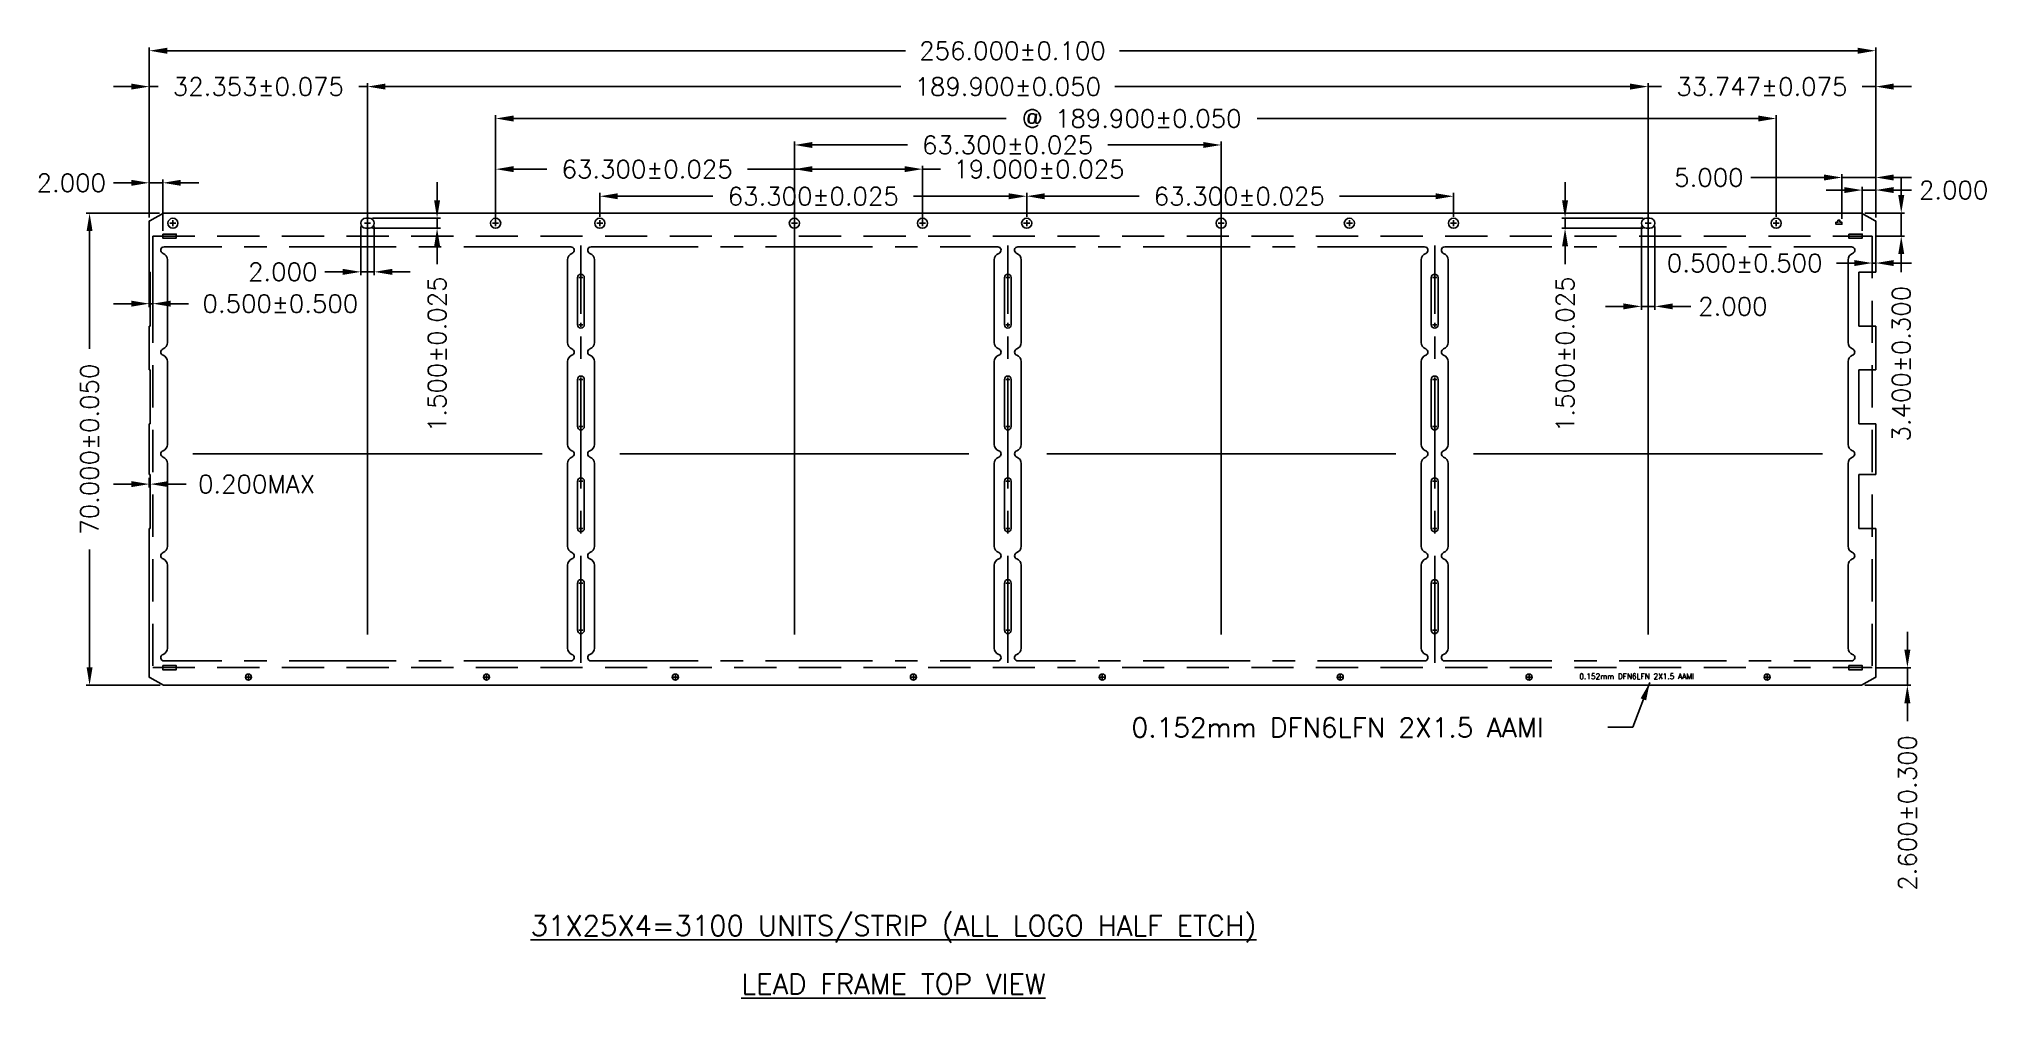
# Model space of a CAD drawing. Extents: x -33.93 to -25.27, y -2.55 to 1.72.
import ezdxf
from ezdxf.enums import TextEntityAlignment as Align

# ---------------------------------------------------------------- set-up
doc = ezdxf.new("R2010")
doc.units = 0
doc.header["$LTSCALE"] = 0.5
doc.header["$PDMODE"] = 98
doc.linetypes.add('CENTER', pattern=[50.8, 31.75, -6.35, 6.35, -6.35])
doc.linetypes.add('HIDDEN', pattern=[0.375, 0.25, -0.125])
for name, color, linetype in [('1D', 4, 'Continuous'), ('CEN', 2, 'CENTER'), ('DIM', 3, 'Continuous'), ('TB', 7, 'Continuous')]:
    doc.layers.add(name, color=color, linetype=linetype)
doc.styles.add('ROMANS', font='romans.shx')
doc.styles.add('SIMPLEX', font='simplex.shx')
doc.dimstyles.get("Standard").update_dxf_attribs({"dimtxt": 0.08, "dimasz": 0.08, "dimexe": 0.027, "dimexo": 0.027, "dimgap": 0.027, "dimtad": 0, "dimdec": 3, "dimrnd": 0.0005, "dimzin": 1, "dimdsep": 46, "dimtxsty": 'SIMPLEX', "dimcen": 0.1905, "dimclrd": 256, "dimclre": 256, "dimclrt": 256, "dimadec": 0, "dimazin": 0, "dimtp": 0.03, "dimtm": 0.05, "dimtfac": 0.8, "dimtdec": 3, "dimtmove": 0, "dimatfit": 3, "dimfxl": 0.05, "dimtolj": 1, "dimtzin": 4, "dimlwd": -1, "dimlwe": -1, "dimarcsym": 0})
doc.dimstyles.new('Standard1', dxfattribs={"dimtxt": 0.08, "dimasz": 0.08, "dimexe": 0.015, "dimexo": 0.015, "dimgap": 0.027, "dimtad": 0, "dimdec": 3, "dimlfac": 33.333333, "dimrnd": 0.0005, "dimzin": 1, "dimdsep": 46, "dimtxsty": 'SIMPLEX', "dimcen": 0.1905, "dimclrd": 256, "dimclre": 256, "dimclrt": 256, "dimadec": 0, "dimazin": 0, "dimtp": 0.03, "dimtm": 0.05, "dimtfac": 0.8, "dimtdec": 3, "dimtmove": 0, "dimatfit": 3, "dimfxl": 0.05, "dimtolj": 1, "dimtzin": 4, "dimlwd": -1, "dimlwe": -1, "dimarcsym": 0})

# ---------------------------------------------------------------- blocks, each defined once
blk = doc.blocks.new('M0')
at = {"layer": '1D', "linetype": 'CENTER'}
for p, q in [((-30.15, 30.7), (30.15, 30.7)), ((-29.65, 16.51), (-29.65, 28.79)), ((29.65, 16.51), (29.65, 28.79)), ((-29.65, 1.41), (-29.65, 13.69)), ((29.65, 1.41), (29.65, 13.69)), ((-29.65, -13.69), (-29.65, -1.41)), ((29.65, -13.69), (29.65, -1.41)), ((-29.65, -28.79), (-29.65, -16.51)), ((29.65, -28.79), (29.65, -16.51)), ((-30.15, -30.7), (30.15, -30.7))]:
    blk.add_line(p, q, dxfattribs=at)
at = {"layer": '1D', "color": 4}
for centre, radius, start, end in [((-30.15, 30.2), 0.5, 90, 250.5288), ((-30.65, 28.79), 1, 0, 70.5288), ((30.65, 28.79), 1, 109.4712, 180), ((30.15, 30.2), 0.5, 289.4712, 90), ((-30.15, 15.1), 0.5, 109.4712, 250.5288), ((-30.65, 16.51), 1, 289.4712, 0), ((-30.65, 13.69), 1, 0, 70.5288), ((30.65, 16.51), 1, 180, 250.5288), ((30.65, 13.69), 1, 109.4712, 180), ((30.15, 15.1), 0.5, 289.4712, 70.5288), ((-30.15, 0), 0.5, 109.4712, 250.5288), ((-30.65, 1.41), 1, 289.4712, 0), ((30.65, 1.41), 1, 180, 250.5288), ((30.15, 0), 0.5, 289.4712, 70.5288), ((-30.65, -1.41), 1, 0, 70.5288), ((30.65, -1.41), 1, 109.4712, 180), ((-30.65, -13.69), 1, 289.4712, 0), ((30.65, -13.69), 1, 180, 250.5288), ((-30.15, -15.1), 0.5, 109.4712, 250.5288), ((-30.65, -16.51), 1, 0, 70.5288), ((30.65, -16.51), 1, 109.4712, 180), ((30.15, -15.1), 0.5, 289.4712, 70.5288), ((-30.65, -28.79), 1, 289.4712, 0), ((30.65, -28.79), 1, 180, 250.5288), ((-30.15, -30.2), 0.5, 109.4712, 270), ((30.15, -30.2), 0.5, 270, 70.5288)]:
    blk.add_arc(centre, radius, start, end, dxfattribs=at)
blk = doc.blocks.new('slit')
for p, q in [((-32.15, 26.15), (-32.15, 19.15)), ((-31.15, 26.15), (-31.15, 19.15)), ((-32.15, 4.05), (-32.15, 11.05)), ((-31.15, 4.05), (-31.15, 11.05)), ((-32.15, -4.05), (-32.15, -11.05)), ((-31.15, -4.05), (-31.15, -11.05)), ((-32.15, -26.15), (-32.15, -19.15)), ((-31.15, -26.15), (-31.15, -19.15))]:
    blk.add_line(p, q)
at = {"color": 0}
for centre, start, end in [((-31.65, 26.15), 0, 180), ((-31.65, 19.15), 180, 0), ((-31.65, 11.05), 0, 180), ((-31.65, 4.05), 180, 0), ((-31.65, -4.05), 0, 180), ((-31.65, -11.05), 180, 0), ((-31.65, -19.15), 0, 180), ((-31.65, -26.15), 180, 0)]:
    blk.add_arc(centre, 0.5, start, end, dxfattribs=at)
at = {"layer": '1D', "linetype": 'CENTER'}
blk.add_line((-31.65, -31), (-31.65, 30.92), dxfattribs=at)
at = {"layer": '1D'}
for p, q in [((-31.95, 26.15), (-31.35, 26.15)), ((-31.65, 25.85), (-31.65, 26.45)), ((-31.95, 19.15), (-31.35, 19.15)), ((-31.65, 18.85), (-31.65, 19.45)), ((-31.95, 11.05), (-31.35, 11.05)), ((-31.65, 11.35), (-31.65, 10.75)), ((-31.95, 4.05), (-31.35, 4.05)), ((-31.65, 4.35), (-31.65, 3.75)), ((-31.95, -4.05), (-31.35, -4.05)), ((-31.65, -4.35), (-31.65, -3.75)), ((-31.95, -11.05), (-31.35, -11.05)), ((-31.65, -11.35), (-31.65, -10.75)), ((-31.95, -19.15), (-31.35, -19.15)), ((-31.65, -18.85), (-31.65, -19.45)), ((-31.65, -25.85), (-31.65, -26.45)), ((-31.95, -26.15), (-31.35, -26.15))]:
    blk.add_line(p, q, dxfattribs=at)
blk = doc.blocks.new('*D2')
at = {"layer": 'Defpoints', "color": 0, "transparency": 16777216}
for p in [(393.4439, 84.3909), (393.1181, 82.2909), (393.4469, 82.2909)]:
    blk.add_point(p, dxfattribs=at)
at = {"layer": 'DIM', "transparency": 16777216}
for p, q in [((393.4289, 84.3909), (393.1031, 84.3909)), ((393.1181, 84.3109), (393.1181, 83.787)), ((393.1181, 82.3709), (393.1181, 82.8949)), ((393.4319, 82.2909), (393.1031, 82.2909))]:
    blk.add_line(p, q, dxfattribs=at)
for points in [[(393.1048, 84.3109), (393.1314, 84.3109), (393.1181, 84.3909)], [(393.1048, 82.3709), (393.1314, 82.3709), (393.1181, 82.2909)]]:
    blk.add_solid(points, dxfattribs=at)
at = {"layer": 'DIM', "transparency": 16777216, "insert": (393.1181, 83.3409), "char_height": 0.08, "attachment_point": 5, "rotation": 90, "style": 'SIMPLEX'}
blk.add_mtext('\\A1;70.000%%p0.050', dxfattribs=at)
blk = doc.blocks.new('*D3')
at = {"layer": 'Defpoints', "color": 0, "transparency": 16777216}
for p in [(393.3839, 84.5259), (393.3839, 84.3563), (393.4439, 84.2979)]:
    blk.add_point(p, dxfattribs=at)
at = {"layer": 'DIM', "transparency": 16777216}
for p, q in [((393.3039, 84.5259), (393.2239, 84.5259)), ((393.3839, 84.3713), (393.3839, 84.5409)), ((393.4439, 84.5259), (393.3839, 84.5259)), ((393.4439, 84.3129), (393.4439, 84.5409)), ((393.5239, 84.5259), (393.6039, 84.5259))]:
    blk.add_line(p, q, dxfattribs=at)
for points in [[(393.3039, 84.5392), (393.3039, 84.5125), (393.3839, 84.5259)], [(393.5239, 84.5392), (393.5239, 84.5125), (393.4439, 84.5259)]]:
    blk.add_solid(points, dxfattribs=at)
at = {"layer": 'DIM', "transparency": 16777216, "insert": (393.0369, 84.5259), "char_height": 0.08, "attachment_point": 5, "style": 'SIMPLEX'}
blk.add_mtext('\\A1;2.000', dxfattribs=at)
blk = doc.blocks.new('*D4')
at = {"layer": 'Defpoints', "color": 0, "transparency": 16777216}
for p in [(393.3839, 84.9539), (393.3839, 84.3563), (394.3545, 84.3459)]:
    blk.add_point(p, dxfattribs=at)
at = {"layer": 'DIM', "transparency": 16777216}
for p, q in [((393.3039, 84.9539), (393.2239, 84.9539)), ((393.3839, 84.3713), (393.3839, 84.9689)), ((393.3839, 84.9539), (393.4232, 84.9539)), ((394.3545, 84.9539), (394.3153, 84.9539)), ((394.3545, 84.3609), (394.3545, 84.9689)), ((394.4345, 84.9539), (394.5145, 84.9539))]:
    blk.add_line(p, q, dxfattribs=at)
for points in [[(393.3039, 84.9673), (393.3039, 84.9406), (393.3839, 84.9539)], [(394.4345, 84.9673), (394.4345, 84.9406), (394.3545, 84.9539)]]:
    blk.add_solid(points, dxfattribs=at)
at = {"layer": 'DIM', "transparency": 16777216, "insert": (393.8692, 84.9539), "char_height": 0.08, "attachment_point": 5, "style": 'SIMPLEX'}
blk.add_mtext('\\A1;32.353%%P0.075', dxfattribs=at)
blk = doc.blocks.new('*D5')
at = {"layer": 'Defpoints', "color": 0, "transparency": 16777216}
for p in [(398.1525, 84.6942), (396.2535, 83.3199), (398.1525, 83.3199)]:
    blk.add_point(p, dxfattribs=at)
at = {"layer": 'DIM', "transparency": 16777216}
for p, q in [((396.2535, 83.3349), (396.2535, 84.7092)), ((396.3335, 84.6942), (396.7564, 84.6942)), ((398.0725, 84.6942), (397.6485, 84.6942)), ((398.1525, 83.3349), (398.1525, 84.7092))]:
    blk.add_line(p, q, dxfattribs=at)
for points in [[(396.3335, 84.7075), (396.3335, 84.6808), (396.2535, 84.6942)], [(398.0725, 84.7075), (398.0725, 84.6808), (398.1525, 84.6942)]]:
    blk.add_solid(points, dxfattribs=at)
at = {"layer": 'DIM', "transparency": 16777216, "insert": (397.2024, 84.6942), "char_height": 0.08, "attachment_point": 5, "style": 'SIMPLEX'}
blk.add_mtext('\\A1;63.300%%p0.025', dxfattribs=at)
blk = doc.blocks.new('*D6')
at = {"layer": 'Defpoints', "color": 0, "transparency": 16777216}
for p in [(394.3545, 84.9539), (394.3545, 83.3199), (400.0515, 83.3199)]:
    blk.add_point(p, dxfattribs=at)
at = {"layer": 'DIM', "transparency": 16777216}
for p, q in [((394.3545, 83.3349), (394.3545, 84.9689)), ((394.4345, 84.9539), (396.7265, 84.9539)), ((399.9715, 84.9539), (397.6795, 84.9539)), ((400.0515, 83.3349), (400.0515, 84.9689))]:
    blk.add_line(p, q, dxfattribs=at)
for points in [[(394.4345, 84.9673), (394.4345, 84.9406), (394.3545, 84.9539)], [(399.9715, 84.9673), (399.9715, 84.9406), (400.0515, 84.9539)]]:
    blk.add_solid(points, dxfattribs=at)
at = {"layer": 'DIM', "transparency": 16777216, "insert": (397.203, 84.9539), "char_height": 0.08, "attachment_point": 5, "style": 'SIMPLEX'}
blk.add_mtext('\\A1;189.900%%p0.050', dxfattribs=at)
blk = doc.blocks.new('*D7')
at = {"layer": 'Defpoints', "color": 0, "transparency": 16777216}
for p in [(401.0639, 85.1134), (393.3839, 84.3563), (401.0639, 84.3563)]:
    blk.add_point(p, dxfattribs=at)
at = {"layer": 'DIM', "transparency": 16777216}
for p, q in [((393.3839, 84.3713), (393.3839, 85.1284)), ((393.4639, 85.1134), (396.7474, 85.1134)), ((400.9839, 85.1134), (397.7005, 85.1134)), ((401.0639, 84.3713), (401.0639, 85.1284))]:
    blk.add_line(p, q, dxfattribs=at)
for points in [[(393.4639, 85.1267), (393.4639, 85.1), (393.3839, 85.1134)], [(400.9839, 85.1267), (400.9839, 85.1), (401.0639, 85.1134)]]:
    blk.add_solid(points, dxfattribs=at)
at = {"layer": 'DIM', "transparency": 16777216, "insert": (397.2239, 85.1134), "char_height": 0.08, "attachment_point": 5, "style": 'SIMPLEX'}
blk.add_mtext('\\A1;256.000%%p0.100', dxfattribs=at)
blk = doc.blocks.new('*D8')
at = {"layer": 'Defpoints', "color": 0, "transparency": 16777216}
for p in [(401.0639, 84.4936), (401.0039, 84.2979), (401.0639, 84.3563)]:
    blk.add_point(p, dxfattribs=at)
at = {"layer": 'DIM', "transparency": 16777216}
for p, q in [((400.9239, 84.4936), (400.8439, 84.4936)), ((401.0039, 84.3129), (401.0039, 84.5086)), ((401.0039, 84.4936), (401.0639, 84.4936)), ((401.0639, 84.3713), (401.0639, 84.5086)), ((401.1439, 84.4936), (401.2239, 84.4936))]:
    blk.add_line(p, q, dxfattribs=at)
for points in [[(400.9239, 84.5069), (400.9239, 84.4803), (401.0039, 84.4936)], [(401.1439, 84.5069), (401.1439, 84.4803), (401.0639, 84.4936)]]:
    blk.add_solid(points, dxfattribs=at)
at = {"layer": 'DIM', "transparency": 16777216, "insert": (401.4109, 84.4936), "char_height": 0.08, "attachment_point": 5, "style": 'SIMPLEX'}
blk.add_mtext('\\A1;2.000', dxfattribs=at)
blk = doc.blocks.new('*D9')
at = {"layer": 'Defpoints', "color": 0, "transparency": 16777216}
for p in [(401.0639, 84.9539), (400.0515, 84.3459), (401.0639, 84.3563)]:
    blk.add_point(p, dxfattribs=at)
at = {"layer": 'DIM', "transparency": 16777216}
for p, q in [((399.9715, 84.9539), (399.8915, 84.9539)), ((400.0515, 84.3609), (400.0515, 84.9689)), ((400.0515, 84.9539), (400.1117, 84.9539)), ((401.0639, 84.9539), (401.0038, 84.9539)), ((401.0639, 84.3713), (401.0639, 84.9689)), ((401.1439, 84.9539), (401.2239, 84.9539))]:
    blk.add_line(p, q, dxfattribs=at)
for points in [[(399.9715, 84.9673), (399.9715, 84.9406), (400.0515, 84.9539)], [(401.1439, 84.9673), (401.1439, 84.9406), (401.0639, 84.9539)]]:
    blk.add_solid(points, dxfattribs=at)
at = {"layer": 'DIM', "transparency": 16777216, "insert": (400.5577, 84.9539), "char_height": 0.08, "attachment_point": 5, "style": 'SIMPLEX'}
blk.add_mtext('\\A1;33.747%%P0.075', dxfattribs=at)
blk = doc.blocks.new('*D10')
at = {"layer": 'Defpoints', "color": 0, "transparency": 16777216}
for p in [(396.8235, 84.5866), (396.2535, 84.3459), (396.8235, 84.3459)]:
    blk.add_point(p, dxfattribs=at)
at = {"layer": 'DIM', "transparency": 16777216}
for p, q in [((396.2535, 84.3609), (396.2535, 84.6016)), ((396.3335, 84.5866), (396.7435, 84.5866)), ((396.8235, 84.3609), (396.8235, 84.6016)), ((396.8235, 84.5866), (396.9035, 84.5866))]:
    blk.add_line(p, q, dxfattribs=at)
for points in [[(396.3335, 84.6), (396.3335, 84.5733), (396.2535, 84.5866)], [(396.7435, 84.6), (396.7435, 84.5733), (396.8235, 84.5866)]]:
    blk.add_solid(points, dxfattribs=at)
at = {"layer": 'DIM', "transparency": 16777216, "insert": (397.342, 84.5866), "char_height": 0.08, "attachment_point": 5, "style": 'SIMPLEX'}
blk.add_mtext('\\A1;19.000%%P0.025', dxfattribs=at)
blk = doc.blocks.new('*D11')
at = {"layer": 'Defpoints', "color": 0, "transparency": 16777216}
for p in [(400.6215, 84.8119), (394.9245, 84.3594), (400.6215, 84.3594)]:
    blk.add_point(p, dxfattribs=at)
at = {"layer": 'DIM', "transparency": 16777216}
for p, q in [((394.9245, 84.3744), (394.9245, 84.8269)), ((395.0045, 84.8119), (397.1959, 84.8119)), ((400.5415, 84.8119), (398.3127, 84.8119)), ((400.6215, 84.3744), (400.6215, 84.8269))]:
    blk.add_line(p, q, dxfattribs=at)
for points in [[(395.0045, 84.8252), (395.0045, 84.7985), (394.9245, 84.8119)], [(400.5415, 84.8252), (400.5415, 84.7985), (400.6215, 84.8119)]]:
    blk.add_solid(points, dxfattribs=at)
at = {"layer": 'DIM', "transparency": 16777216, "insert": (397.7543, 84.8119), "char_height": 0.08, "attachment_point": 5, "style": 'SIMPLEX'}
blk.add_mtext('\\A1;{\\C1;@} 189.900%%P0.050', dxfattribs=at)
blk = doc.blocks.new('*D12')
at = {"layer": 'Defpoints', "color": 0, "transparency": 16777216}
for p in [(396.8235, 84.5866), (394.9245, 84.3459), (396.8235, 84.3459)]:
    blk.add_point(p, dxfattribs=at)
at = {"layer": 'DIM', "transparency": 16777216}
for p, q in [((394.9245, 84.3609), (394.9245, 84.6016)), ((395.0045, 84.5866), (395.1524, 84.5866)), ((396.7435, 84.5866), (396.0445, 84.5866)), ((396.8235, 84.3609), (396.8235, 84.6016))]:
    blk.add_line(p, q, dxfattribs=at)
for points in [[(395.0045, 84.6), (395.0045, 84.5733), (394.9245, 84.5866)], [(396.7435, 84.6), (396.7435, 84.5733), (396.8235, 84.5866)]]:
    blk.add_solid(points, dxfattribs=at)
at = {"layer": 'DIM', "transparency": 16777216, "insert": (395.5985, 84.5866), "char_height": 0.08, "attachment_point": 5, "style": 'SIMPLEX'}
blk.add_mtext('\\A1;63.300%%P0.025', dxfattribs=at)
blk = doc.blocks.new('*D13')
at = {"layer": 'Defpoints', "color": 0, "ltscale": 0.1, "transparency": 16777216}
for p in [(401.0009, 84.3909), (401.1776, 84.3909), (401.0489, 84.2889)]:
    blk.add_point(p, dxfattribs=at)
at = {"layer": 'DIM', "ltscale": 0.1, "transparency": 16777216}
for p, q in [((401.1776, 84.4709), (401.1776, 84.5509)), ((401.0159, 84.3909), (401.1926, 84.3909)), ((401.1776, 84.3909), (401.1776, 84.2889)), ((401.0639, 84.2889), (401.1926, 84.2889)), ((401.1776, 84.2089), (401.1776, 84.1289))]:
    blk.add_line(p, q, dxfattribs=at)
for points in [[(401.1643, 84.4709), (401.191, 84.4709), (401.1776, 84.3909)], [(401.1643, 84.2089), (401.191, 84.2089), (401.1776, 84.2889)]]:
    blk.add_solid(points, dxfattribs=at)
at = {"layer": 'DIM', "ltscale": 0.1, "transparency": 16777216, "insert": (401.1776, 83.721), "char_height": 0.08, "attachment_point": 5, "rotation": 90, "style": 'SIMPLEX'}
blk.add_mtext('\\A1;3.400%%P0.300', dxfattribs=at)
blk = doc.blocks.new('*D14')
at = {"layer": 'Defpoints', "color": 0, "ltscale": 0.1, "transparency": 16777216}
for p in [(401.0009, 82.2909), (401.0489, 82.3689), (401.2049, 82.2909)]:
    blk.add_point(p, dxfattribs=at)
at = {"layer": 'DIM', "ltscale": 0.1, "transparency": 16777216}
for p, q in [((401.2049, 82.4489), (401.2049, 82.5289)), ((401.0159, 82.2909), (401.2199, 82.2909)), ((401.0639, 82.3689), (401.2199, 82.3689)), ((401.2049, 82.3689), (401.2049, 82.2909)), ((401.2049, 82.2109), (401.2049, 82.1309))]:
    blk.add_line(p, q, dxfattribs=at)
for points in [[(401.1915, 82.4489), (401.2182, 82.4489), (401.2049, 82.3689)], [(401.1915, 82.2109), (401.2182, 82.2109), (401.2049, 82.2909)]]:
    blk.add_solid(points, dxfattribs=at)
at = {"layer": 'DIM', "ltscale": 0.1, "transparency": 16777216, "insert": (401.2049, 81.723), "char_height": 0.08, "attachment_point": 5, "rotation": 90, "style": 'SIMPLEX'}
blk.add_mtext('\\A1;2.600%%P0.300', dxfattribs=at)
blk = doc.blocks.new('*D15')
at = {"layer": 'Defpoints', "color": 0, "ltscale": 0.1, "transparency": 16777216}
for p in [(393.3839, 84.2889), (393.3989, 84.2889), (393.3839, 83.9882)]:
    blk.add_point(p, dxfattribs=at)
at = {"layer": 'DIM', "ltscale": 0.1, "transparency": 16777216}
for p, q in [((393.3839, 84.2739), (393.3839, 83.9732)), ((393.3989, 84.2739), (393.3989, 83.9732)), ((393.3039, 83.9882), (393.2239, 83.9882)), ((393.3839, 83.9882), (393.3989, 83.9882)), ((393.4789, 83.9882), (393.5589, 83.9882))]:
    blk.add_line(p, q, dxfattribs=at)
for points in [[(393.3039, 84.0016), (393.3039, 83.9749), (393.3839, 83.9882)], [(393.4789, 84.0016), (393.4789, 83.9749), (393.3989, 83.9882)]]:
    blk.add_solid(points, dxfattribs=at)
at = {"layer": 'DIM', "ltscale": 0.1, "transparency": 16777216, "insert": (393.9669, 83.9882), "char_height": 0.08, "attachment_point": 5, "style": 'SIMPLEX'}
blk.add_mtext('\\A1;0.500%%P0.500', dxfattribs=at)
blk = doc.blocks.new('*D16')
at = {"layer": 'Defpoints', "color": 0, "ltscale": 0.1, "transparency": 16777216}
for p in [(401.0489, 84.2231), (401.0639, 84.2231), (401.0489, 84.1689)]:
    blk.add_point(p, dxfattribs=at)
at = {"layer": 'DIM', "ltscale": 0.1, "transparency": 16777216}
for p, q in [((401.0489, 84.2081), (401.0489, 84.1539)), ((401.0639, 84.2081), (401.0639, 84.1539)), ((400.9689, 84.1689), (400.8889, 84.1689)), ((401.0639, 84.1689), (401.0489, 84.1689)), ((401.1439, 84.1689), (401.2239, 84.1689))]:
    blk.add_line(p, q, dxfattribs=at)
for points in [[(400.9689, 84.1822), (400.9689, 84.1556), (401.0489, 84.1689)], [(401.1439, 84.1822), (401.1439, 84.1556), (401.0639, 84.1689)]]:
    blk.add_solid(points, dxfattribs=at)
at = {"layer": 'DIM', "ltscale": 0.1, "transparency": 16777216, "insert": (400.481, 84.1689), "char_height": 0.08, "attachment_point": 5, "style": 'SIMPLEX'}
blk.add_mtext('\\A1;0.500%%P0.500', dxfattribs=at)
blk = doc.blocks.new('*D17')
at = {"layer": 'Defpoints', "color": 0, "ltscale": 0.1, "transparency": 16777216}
for p in [(401.0639, 84.5495), (400.9139, 84.3504), (401.0639, 84.3563)]:
    blk.add_point(p, dxfattribs=at)
at = {"layer": 'DIM', "ltscale": 0.1, "transparency": 16777216}
for p, q in [((400.8339, 84.5495), (400.5089, 84.5495)), ((400.9139, 84.3654), (400.9139, 84.5645)), ((401.0639, 84.5495), (400.9139, 84.5495)), ((401.0639, 84.3713), (401.0639, 84.5645)), ((401.1439, 84.5495), (401.2239, 84.5495))]:
    blk.add_line(p, q, dxfattribs=at)
for points in [[(400.8339, 84.5628), (400.8339, 84.5362), (400.9139, 84.5495)], [(401.1439, 84.5628), (401.1439, 84.5362), (401.0639, 84.5495)]]:
    blk.add_solid(points, dxfattribs=at)
at = {"layer": 'DIM', "ltscale": 0.1, "transparency": 16777216, "insert": (400.3219, 84.5495), "char_height": 0.08, "attachment_point": 5, "style": 'SIMPLEX'}
blk.add_mtext('\\A1;{\\C0;5.000}', dxfattribs=at)
blk = doc.blocks.new('*D18')
at = {"layer": 'Defpoints', "color": 0, "ltscale": 0.1, "transparency": 16777216}
for p in [(399.186, 84.4661), (397.287, 84.3594), (399.186, 84.3594)]:
    blk.add_point(p, dxfattribs=at)
at = {"layer": 'DIM', "ltscale": 0.1, "transparency": 16777216}
for p, q in [((397.287, 84.3744), (397.287, 84.4811)), ((397.367, 84.4661), (397.7867, 84.4661)), ((399.106, 84.4661), (398.6788, 84.4661)), ((399.186, 84.3744), (399.186, 84.4811))]:
    blk.add_line(p, q, dxfattribs=at)
for points in [[(397.367, 84.4794), (397.367, 84.4527), (397.287, 84.4661)], [(399.106, 84.4794), (399.106, 84.4527), (399.186, 84.4661)]]:
    blk.add_solid(points, dxfattribs=at)
at = {"layer": 'DIM', "ltscale": 0.1, "transparency": 16777216, "insert": (398.2328, 84.4661), "char_height": 0.08, "attachment_point": 5, "style": 'SIMPLEX'}
blk.add_mtext('\\A1;63.300%%P0.025', dxfattribs=at)
blk = doc.blocks.new('*D19')
at = {"layer": 'Defpoints', "color": 0, "transparency": 16777216}
for p in [(397.287, 84.4661), (395.388, 84.3594), (397.287, 84.3594)]:
    blk.add_point(p, dxfattribs=at)
at = {"layer": 'DIM', "transparency": 16777216}
for p, q in [((395.388, 84.3744), (395.388, 84.4811)), ((395.468, 84.4661), (395.8915, 84.4661)), ((397.207, 84.4661), (396.7836, 84.4661)), ((397.287, 84.3744), (397.287, 84.4811))]:
    blk.add_line(p, q, dxfattribs=at)
for points in [[(395.468, 84.4794), (395.468, 84.4527), (395.388, 84.4661)], [(397.207, 84.4794), (397.207, 84.4527), (397.287, 84.4661)]]:
    blk.add_solid(points, dxfattribs=at)
at = {"layer": 'DIM', "transparency": 16777216, "insert": (396.3375, 84.4661), "char_height": 0.08, "attachment_point": 5, "style": 'SIMPLEX'}
blk.add_mtext('\\A1;{\\C3;63.300%%P0.025}', dxfattribs=at)
blk = doc.blocks.new('*D20')
at = {"layer": 'Defpoints', "color": 0, "ltscale": 0.1, "transparency": 16777216}
for p in [(394.3245, 84.3459), (394.3845, 84.3459), (394.3845, 84.1297)]:
    blk.add_point(p, dxfattribs=at)
at = {"layer": 'DIM', "ltscale": 0.1, "transparency": 16777216}
for p, q in [((394.3245, 84.3309), (394.3245, 84.1147)), ((394.3845, 84.3309), (394.3845, 84.1147)), ((394.2445, 84.1297), (394.1645, 84.1297)), ((394.3845, 84.1297), (394.3245, 84.1297)), ((394.4645, 84.1297), (394.5445, 84.1297))]:
    blk.add_line(p, q, dxfattribs=at)
for points in [[(394.2445, 84.143), (394.2445, 84.1164), (394.3245, 84.1297)], [(394.4645, 84.143), (394.4645, 84.1164), (394.3845, 84.1297)]]:
    blk.add_solid(points, dxfattribs=at)
at = {"layer": 'DIM', "ltscale": 0.1, "transparency": 16777216, "insert": (393.9775, 84.1297), "char_height": 0.08, "attachment_point": 5, "style": 'SIMPLEX'}
blk.add_mtext('\\A1;2.000', dxfattribs=at)
blk = doc.blocks.new('*D21')
at = {"layer": 'Defpoints', "color": 0, "ltscale": 0.1, "transparency": 16777216}
for p in [(400.0215, 84.3459), (400.0815, 84.3459), (400.0215, 83.9761)]:
    blk.add_point(p, dxfattribs=at)
at = {"layer": 'DIM', "ltscale": 0.1, "transparency": 16777216}
for p, q in [((400.0215, 84.3309), (400.0215, 83.9611)), ((400.0815, 84.3309), (400.0815, 83.9611)), ((399.9415, 83.9761), (399.8615, 83.9761)), ((400.0215, 83.9761), (400.0815, 83.9761)), ((400.1615, 83.9761), (400.2415, 83.9761))]:
    blk.add_line(p, q, dxfattribs=at)
for points in [[(399.9415, 83.9894), (399.9415, 83.9628), (400.0215, 83.9761)], [(400.1615, 83.9894), (400.1615, 83.9628), (400.0815, 83.9761)]]:
    blk.add_solid(points, dxfattribs=at)
at = {"layer": 'DIM', "ltscale": 0.1, "transparency": 16777216, "insert": (400.4285, 83.9761), "char_height": 0.08, "attachment_point": 5, "style": 'SIMPLEX'}
blk.add_mtext('\\A1;2.000', dxfattribs=at)
blk = doc.blocks.new('*D22')
at = {"layer": 'Defpoints', "color": 0, "ltscale": 0.1, "transparency": 16777216}
for p in [(394.362, 84.3684), (394.6641, 84.3684), (394.362, 84.3234)]:
    blk.add_point(p, dxfattribs=at)
at = {"layer": 'DIM', "ltscale": 0.1, "transparency": 16777216}
for p, q in [((394.6641, 84.4484), (394.6641, 84.5284)), ((394.377, 84.3684), (394.6791, 84.3684)), ((394.6641, 84.3684), (394.6641, 84.3234)), ((394.377, 84.3234), (394.6791, 84.3234)), ((394.6641, 84.2434), (394.6641, 84.1634))]:
    blk.add_line(p, q, dxfattribs=at)
for points in [[(394.6508, 84.4484), (394.6775, 84.4484), (394.6641, 84.3684)], [(394.6508, 84.2434), (394.6775, 84.2434), (394.6641, 84.3234)]]:
    blk.add_solid(points, dxfattribs=at)
at = {"layer": 'DIM', "ltscale": 0.1, "transparency": 16777216, "insert": (394.6641, 83.7631), "char_height": 0.08, "attachment_point": 5, "rotation": 90, "style": 'SIMPLEX'}
blk.add_mtext('\\A1;1.500%%P0.025', dxfattribs=at)
blk = doc.blocks.new('*D23')
at = {"layer": 'Defpoints', "color": 0, "ltscale": 0.1, "transparency": 16777216}
for p in [(399.6821, 84.3684), (400.044, 84.3684), (400.044, 84.3234)]:
    blk.add_point(p, dxfattribs=at)
at = {"layer": 'DIM', "ltscale": 0.1, "transparency": 16777216}
for p, q in [((399.6821, 84.4484), (399.6821, 84.5284)), ((400.029, 84.3684), (399.6671, 84.3684)), ((399.6821, 84.3684), (399.6821, 84.3234)), ((400.029, 84.3234), (399.6671, 84.3234)), ((399.6821, 84.2434), (399.6821, 84.1634))]:
    blk.add_line(p, q, dxfattribs=at)
for points in [[(399.6687, 84.4484), (399.6954, 84.4484), (399.6821, 84.3684)], [(399.6687, 84.2434), (399.6954, 84.2434), (399.6821, 84.3234)]]:
    blk.add_solid(points, dxfattribs=at)
at = {"layer": 'DIM', "ltscale": 0.1, "transparency": 16777216, "insert": (399.6821, 83.7631), "char_height": 0.08, "attachment_point": 5, "rotation": 90, "style": 'SIMPLEX'}
blk.add_mtext('\\A1;1.500%%P0.025', dxfattribs=at)
blk = doc.blocks.new('*D24')
at = {"ltscale": 0.1, "transparency": 16777216}
for p, q in [((393.3039, 83.1855), (393.2239, 83.1855)), ((393.3839, 83.2134), (393.3839, 83.1705)), ((393.3839, 83.1855), (393.3884, 83.1855)), ((393.3884, 83.2134), (393.3884, 83.1705)), ((393.4684, 83.1855), (393.5484, 83.1855))]:
    blk.add_line(p, q, dxfattribs=at)
for points in [[(393.3039, 83.1988), (393.3039, 83.1722), (393.3839, 83.1855)], [(393.4684, 83.1988), (393.4684, 83.1722), (393.3884, 83.1855)]]:
    blk.add_solid(points, dxfattribs=at)
at = {"layer": 'Defpoints', "color": 0, "ltscale": 0.1, "transparency": 16777216}
for p in [(393.3839, 83.2284), (393.3884, 83.2284), (393.3884, 83.1855)]:
    blk.add_point(p, dxfattribs=at)
at = {"ltscale": 0.1, "transparency": 16777216, "insert": (393.8612, 83.1855), "char_height": 0.08, "attachment_point": 5, "style": 'SIMPLEX'}
blk.add_mtext('\\A1;0.200MAX', dxfattribs=at)

msp = doc.modelspace()

# ---------------------------------------------------------------- linework, layer by layer
at = {"ltscale": 0.1}
for p, q in [((-33.441766, 0.67998), (-33.441766, 0.907839)), ((-33.441766, 0.907839), (-33.438766, 0.907839)), ((-33.438766, 0.907839), (-33.378766, 0.94248)), ((-25.911766, 0.901414), (-25.911766, 0.893547)), ((-25.764766, 0.907839), (-25.824766, 0.94248)), ((-25.764766, 0.907839), (-25.761766, 0.907839)), ((-25.761766, 0.67998), (-25.836766, 0.67998)), ((-33.441766, -0.46002), (-33.441766, -1.122879)), ((-33.441766, -1.122879), (-33.438766, -1.122879)), ((-33.438766, -1.122879), (-33.378766, -1.15752)), ((-25.764766, -1.122879), (-25.761766, -1.122879))]:
    msp.add_line(p, q, dxfattribs=at)
for p, q in [((-25.824766, 0.94248), (-33.378766, 0.94248)), ((-25.761766, 0.907839), (-25.761766, 0.67998)), ((-33.437266, 0.67998), (-33.441766, 0.67998)), ((-33.437266, 0.67998), (-33.437266, 0.43998)), ((-33.441766, 0.43998), (-33.441766, 0.24498)), ((-33.437266, 0.43998), (-33.441766, 0.43998)), ((-25.761766, 0.43998), (-25.761766, 0.24498)), ((-33.437266, 0.24498), (-33.441766, 0.24498)), ((-33.437266, 0.24498), (-33.437266, 0.00498)), ((-33.441766, 0.00498), (-33.441766, -0.22002)), ((-33.437266, 0.00498), (-33.441766, 0.00498)), ((-25.761766, 0.00498), (-25.761766, -0.22002)), ((-33.437266, -0.22002), (-33.441766, -0.22002)), ((-33.437266, -0.22002), (-33.437266, -0.46002)), ((-33.437266, -0.46002), (-33.441766, -0.46002)), ((-25.761766, -0.46002), (-25.761766, -1.122879)), ((-25.764766, -1.122879), (-25.824766, -1.15752)), ((-25.824766, -1.15752), (-33.378766, -1.15752))]:
    msp.add_line(p, q)
at = {"color": 2, "linetype": 'HIDDEN', "ltscale": 1.5}
for p, q in [((-33.426766, 0.84048), (-25.776766, 0.84048)), ((-33.426766, 0.84048), (-33.426766, -1.07952)), ((-25.776766, 0.84048), (-25.776766, -1.07952)), ((-33.426766, -1.07952), (-25.776766, -1.07952))]:
    msp.add_line(p, q, dxfattribs=at)
at = {"color": 0}
for p, q in [((-25.836766, 0.43998), (-25.836766, 0.67998)), ((-25.836766, 0.43998), (-25.761766, 0.43998)), ((-25.836766, 0.24498), (-25.761766, 0.24498)), ((-25.836766, 0.24498), (-25.836766, 0.00498)), ((-25.836766, 0.00498), (-25.761766, 0.00498)), ((-25.836766, -0.22002), (-25.761766, -0.22002)), ((-25.836766, -0.22002), (-25.836766, -0.46002)), ((-25.836766, -0.46002), (-25.761766, -0.46002))]:
    msp.add_line(p, q, dxfattribs=at)
at = {"color": 1, "ltscale": 0.1}
for points in [[(-32.478676, 0.91998), (-32.463676, 0.91998, -1), (-32.463676, 0.87498), (-32.478676, 0.87498, -1), (-32.478676, 0.91998, -1)], [(-26.781676, 0.91998), (-26.766676, 0.91998, -1), (-26.766676, 0.87498), (-26.781676, 0.87498, -1), (-26.781676, 0.91998, -1)]]:
    msp.add_lwpolyline(points, format="xyb", dxfattribs=at)
at = {"ltscale": 0.05}
msp.add_lwpolyline([(-25.920766, 0.89298), (-25.911766, 0.89298), (-25.911766, 0.90198), (-25.920766, 0.90198), (-25.920766, 0.91098), (-25.929766, 0.91098), (-25.929766, 0.90198), (-25.938766, 0.90198), (-25.938766, 0.89298), (-25.920766, 0.89298)], dxfattribs=at)
for points in [[(-33.381766, 0.84948), (-33.321766, 0.84948), (-33.321766, 0.83148), (-33.381766, 0.83148)], [(-25.881766, 0.84948), (-25.821766, 0.84948), (-25.821766, 0.83148), (-25.881766, 0.83148)], [(-33.381766, -1.07052), (-33.321766, -1.07052), (-33.321766, -1.08852), (-33.381766, -1.08852)], [(-25.881766, -1.07052), (-25.821766, -1.07052), (-25.821766, -1.08852), (-25.881766, -1.08852)]]:
    msp.add_lwpolyline(points, close=True)
at = {"color": 0}
for centre in [(-33.000676, -1.12152), (-31.941676, -1.12152), (-31.101676, -1.12152), (-30.042676, -1.12152), (-29.202676, -1.12152), (-28.143676, -1.12152), (-27.303676, -1.12152), (-26.244676, -1.12152)]:
    msp.add_circle(centre, 0.0135, dxfattribs=at)
at = {"layer": '1D', "linetype": 'CENTER'}
for p, q in [((-33.350157, 0.89748), (-33.323196, 0.89748)), ((-33.336676, 0.884), (-33.336676, 0.910961)), ((-32.484657, 0.89748), (-32.457696, 0.89748)), ((-32.471176, 0.884), (-32.471176, 0.910961)), ((-31.914657, 0.89748), (-31.887696, 0.89748)), ((-31.901176, 0.884), (-31.901176, 0.910961)), ((-31.451157, 0.89748), (-31.424196, 0.89748)), ((-31.437676, 0.884), (-31.437676, 0.910961)), ((-30.585657, 0.89748), (-30.558696, 0.89748)), ((-30.572176, 0.884), (-30.572176, 0.910961)), ((-30.015657, 0.89748), (-29.988696, 0.89748)), ((-30.002176, 0.884), (-30.002176, 0.910961)), ((-29.552157, 0.89748), (-29.525196, 0.89748)), ((-29.538676, 0.884), (-29.538676, 0.910961)), ((-28.686657, 0.89748), (-28.659696, 0.89748)), ((-28.673176, 0.884), (-28.673176, 0.910961)), ((-28.116657, 0.89748), (-28.089696, 0.89748)), ((-28.103176, 0.884), (-28.103176, 0.910961)), ((-27.653157, 0.89748), (-27.626196, 0.89748)), ((-27.639676, 0.884), (-27.639676, 0.910961)), ((-26.787657, 0.89748), (-26.760696, 0.89748)), ((-26.774176, 0.884), (-26.774176, 0.910961)), ((-26.217657, 0.89748), (-26.190696, 0.89748)), ((-26.204176, 0.884), (-26.204176, 0.910961)), ((-33.014157, -1.12152), (-32.987196, -1.12152)), ((-33.000676, -1.135), (-33.000676, -1.108039)), ((-31.955157, -1.12152), (-31.928196, -1.12152)), ((-31.941676, -1.131937), (-31.941676, -1.113382)), ((-31.115157, -1.12152), (-31.088196, -1.12152)), ((-31.101676, -1.135), (-31.101676, -1.108039)), ((-30.056157, -1.12152), (-30.029196, -1.12152)), ((-30.042676, -1.131937), (-30.042676, -1.113382)), ((-29.216157, -1.12152), (-29.189196, -1.12152)), ((-29.202676, -1.135), (-29.202676, -1.108039)), ((-28.157157, -1.12152), (-28.130196, -1.12152)), ((-28.143676, -1.131937), (-28.143676, -1.113382)), ((-27.317157, -1.12152), (-27.290196, -1.12152)), ((-27.303676, -1.135), (-27.303676, -1.108039)), ((-26.258157, -1.12152), (-26.231196, -1.12152)), ((-26.244676, -1.131937), (-26.244676, -1.113382))]:
    msp.add_line(p, q, dxfattribs=at)
at = {"layer": 'CEN', "linetype": 'CENTER', "ltscale": 5}
for p, q in [((-32.471176, 0.674839), (-32.471176, -0.931878)), ((-30.572176, 0.674839), (-30.572176, -0.931878)), ((-28.673176, 0.674839), (-28.673176, -0.931878)), ((-26.774176, 0.674839), (-26.774176, -0.931878)), ((-33.247535, -0.12852), (-31.694817, -0.12852)), ((-29.795817, -0.12852), (-31.348535, -0.12852)), ((-29.449535, -0.12852), (-27.896817, -0.12852)), ((-25.997817, -0.12852), (-27.550535, -0.12852))]:
    msp.add_line(p, q, dxfattribs=at)
at = {"layer": 'DIM', "color": 0}
for centre in [(-33.336676, 0.89748), (-31.901176, 0.89748), (-31.437676, 0.89748), (-30.572176, 0.89748), (-30.002176, 0.89748), (-29.538676, 0.89748), (-28.673176, 0.89748), (-28.103176, 0.89748), (-27.639676, 0.89748), (-26.204176, 0.89748)]:
    msp.add_circle(centre, 0.0225, dxfattribs=at)

# ---------------------------------------------------------------- block references
at = {"color": 0, "xscale": 0.0300000000002383, "yscale": 0.0300000000002383, "zscale": 0.0300000000002383}
for p in [(-30.572176, -0.12852), (-28.673176, -0.12852), (-26.774176, -0.12852)]:
    msp.add_blockref('slit', p, dxfattribs=at)
at = {"layer": '1D', "color": 0}
for p, xscale, yscale, zscale in [((-32.471176, -0.12852), -0.0300000000002383, 0.030000000000153, 0.0300000000001567), ((-30.572176, -0.12852), 0.0300000000002383, 0.0300000000002383, 0.0300000000002383), ((-28.673176, -0.12852), -0.0300000000002383, 0.030000000000153, 0.0300000000001567), ((-26.774176, -0.12852), 0.0300000000002383, 0.0300000000002383, 0.0300000000002383)]:
    msp.add_blockref('M0', p, dxfattribs=dict(at, xscale=xscale, yscale=yscale, zscale=zscale))

# ---------------------------------------------------------------- texts
at = {"layer": '1D', "color": 3, "style": 'ROMANS'}
for s, height, p in [('0.152mm DFN6LFN 2X1.5 AAMI', 0.02404918, (-27.079999, -1.130222)), ('0.152mm DFN6LFN 2X1.5 AAMI ', 0.08657704, (-29.072409, -1.388999))]:
    msp.add_text(s, height=height, dxfattribs=at).set_placement(p)
at = {"layer": 'TB', "color": 0, "style": 'SIMPLEX'}
msp.add_text('%%U31X25X4=3100 UNITS/STRIP (ALL LOGO HALF ETCH)', height=0.09000021, dxfattribs=at).set_placement((-30.131203, -2.271964), align=Align.CENTER)
at = {"layer": 'TB', "style": 'SIMPLEX'}
msp.add_text('%%ULEAD FRAME TOP VIEW', height=0.09000021, dxfattribs=at).set_placement((-30.131203, -2.531308), align=Align.CENTER)

# ---------------------------------------------------------------- dimensions: what is measured, and where the dimension line sits
at = {"ltscale": 0.1}
dim = msp.add_linear_dim(base=(-33.437266, -0.26296), p1=(-33.441766, -0.22002), p2=(-33.437266, -0.22002), text='0.200MAX', dimstyle='Standard1', dxfattribs=at)
dim.commit()
dim.dimension.update_dxf_attribs({"geometry": '*D24', "text_midpoint": (-32.964552, -0.26296), "insert": (-426.825702, -83.448451)})
at = {"layer": 'DIM', "color": 0}
for base, p1, p2, text, picture, middle in [((-25.761766, 1.664932), (-33.441766, 0.90783), (-25.761766, 0.90783), '256.000%%p0.100', '*D7', (-29.601766, 1.664932)), ((-33.441766, 1.505499), (-32.471176, 0.89748), (-33.441766, 0.90783), '<>%%P0.075', '*D4', (-32.956471, 1.505499)), ((-32.471176, 1.505499), (-26.774176, -0.12852), (-32.471176, -0.12852), '189.900%%p0.050', '*D6', (-29.622676, 1.505499)), ((-25.761766, 1.505499), (-26.774176, 0.89748), (-25.761766, 0.90783), '<>%%P0.075', '*D9', (-26.267971, 1.505499))]:
    dim = msp.add_linear_dim(base=base, p1=p1, p2=p2, text=text, dimstyle='Standard1', dxfattribs=at)
    dim.commit()
    dim.dimension.update_dxf_attribs({"geometry": picture, "text_midpoint": middle, "insert": (-426.825702, -83.448451)})
for base, p1, p2, text, picture, middle in [((-26.204176, 1.36341), (-31.901176, 0.910961), (-26.204176, 0.910961), '{\\C1;@} 189.900%%P0.050', '*D11', (-29.071418, 1.36341)), ((-28.673176, 1.245715), (-30.572176, -0.12852), (-28.673176, -0.12852), '63.300%%p0.025', '*D5', (-29.623297, 1.245715))]:
    dim = msp.add_linear_dim(base=base, p1=p1, p2=p2, text=text, dimstyle='Standard1', dxfattribs=at)
    dim.commit()
    dim.dimension.update_dxf_attribs({"geometry": picture, "text_midpoint": middle, "dimtype": 128, "insert": (-426.825702, -83.448451)})
for base, p1, p2, picture, middle in [((-33.441766, 1.077417), (-33.381766, 0.84948), (-33.441766, 0.90783), '*D3', (-33.788777, 1.077417)), ((-25.761766, 1.04516), (-25.821766, 0.84948), (-25.761766, 0.90783), '*D8', (-25.41476, 1.04516))]:
    dim = msp.add_linear_dim(base=base, p1=p1, p2=p2, dimstyle='Standard1', dxfattribs=at)
    dim.commit()
    dim.dimension.update_dxf_attribs({"geometry": picture, "text_midpoint": middle, "dimtype": 128, "insert": (-426.825702, -83.448451)})
at = {"layer": 'DIM', "color": 1}
for p1, picture, middle in [((-31.901176, 0.89748), '*D12', (-31.227206, 1.138192)), ((-30.572176, 0.89748), '*D10', (-29.483748, 1.138192))]:
    dim = msp.add_linear_dim(base=(-30.002176, 1.138192), p1=p1, p2=(-30.002176, 0.89748), text='<>%%P0.025', dimstyle='Standard1', dxfattribs=at)
    dim.commit()
    dim.dimension.update_dxf_attribs({"geometry": picture, "text_midpoint": middle, "dimtype": 128, "insert": (-426.825702, -83.448451)})
at = {"layer": 'DIM', "color": 3, "ltscale": 0.1}
for base, p1, p2, text, picture, middle in [((-25.761766, 1.101047), (-25.911766, 0.90198), (-25.761766, 0.907839), '{\\C0;<>}', '*D17', (-26.503826, 1.101047)), ((-33.441766, 0.539768), (-33.426766, 0.84048), (-33.441766, 0.840483), '<>%%P0.500', '*D15', (-32.858814, 0.539768))]:
    dim = msp.add_linear_dim(base=base, p1=p1, p2=p2, text=text, dimstyle='Standard1', dxfattribs=at)
    dim.commit()
    dim.dimension.update_dxf_attribs({"geometry": picture, "text_midpoint": middle, "dimtype": 128, "insert": (-426.825702, -83.448451)})
for base, p1, p2, text, picture, middle in [((-32.161563, 0.91998), (-32.463685, 0.87498), (-32.463676, 0.91998), '<>%%P0.025', '*D22', (-32.161563, 0.314647)), ((-27.143626, 0.91998), (-26.781676, 0.87498), (-26.781676, 0.91998), '<>%%P0.025', '*D23', (-27.143626, 0.314647)), ((-25.648066, 0.94248), (-25.776766, 0.84048), (-25.824766, 0.94248), '<>%%P0.300', '*D13', (-25.648066, 0.272528))]:
    dim = msp.add_linear_dim(base=base, p1=p1, p2=p2, angle=90, text=text, dimstyle='Standard1', dxfattribs=at)
    dim.commit()
    dim.dimension.update_dxf_attribs({"geometry": picture, "text_midpoint": middle, "dimtype": 128, "insert": (-426.825702, -83.448451)})
at = {"layer": 'DIM'}
dim = msp.add_linear_dim(base=(-29.538676, 1.017627), p1=(-31.437676, 0.910961), p2=(-29.538676, 0.910961), text='{\\C3;<>%%P0.025}', dimstyle='Standard1', dxfattribs=at)
dim.commit()
dim.dimension.update_dxf_attribs({"geometry": '*D19', "text_midpoint": (-30.48818, 1.017627), "dimtype": 128, "insert": (-426.825702, -83.448451)})
at = {"layer": 'DIM', "color": 1, "ltscale": 0.1}
dim = msp.add_linear_dim(base=(-27.639676, 1.017627), p1=(-29.538676, 0.910961), p2=(-27.639676, 0.910961), text='<>%%P0.025', dimstyle='Standard1', dxfattribs=at)
dim.commit()
dim.dimension.update_dxf_attribs({"geometry": '*D18', "text_midpoint": (-28.592926, 1.017627), "dimtype": 128, "insert": (-426.825702, -83.448451)})
at = {"layer": 'DIM', "color": 0}
dim = msp.add_linear_dim(base=(-33.707613, -1.15752), p1=(-33.381766, 0.94248), p2=(-33.378766, -1.15752), angle=90, text='70.000%%p0.050', dimstyle='Standard1', dxfattribs=at)
dim.commit()
dim.dimension.update_dxf_attribs({"geometry": '*D2', "text_midpoint": (-33.707613, -0.10752), "dimtype": 128, "insert": (-426.825702, -83.448451)})
at = {"layer": 'DIM', "color": 3, "ltscale": 0.1}
for base, p1, p2, picture, middle in [((-32.441176, 0.681255), (-32.501176, 0.89748), (-32.441176, 0.897483), '*D20', (-32.848185, 0.681255)), ((-26.804176, 0.527636), (-26.744176, 0.89748), (-26.804176, 0.89748), '*D21', (-26.397172, 0.527636))]:
    dim = msp.add_linear_dim(base=base, p1=p1, p2=p2, dimstyle='Standard1', dxfattribs=at)
    dim.commit()
    dim.dimension.update_dxf_attribs({"geometry": picture, "text_midpoint": middle, "dimtype": 128, "insert": (-426.825702, -83.448451)})
dim = msp.add_linear_dim(base=(-25.776766, 0.720454), p1=(-25.761766, 0.774647), p2=(-25.776766, 0.774647), text='<>%%P0.500', dimstyle='Standard1', dxfattribs=at)
dim.commit()
dim.dimension.update_dxf_attribs({"geometry": '*D16', "text_midpoint": (-26.344719, 0.720454), "insert": (-426.825702, -83.448451)})
at = {"layer": 'DIM', "ltscale": 0.1}
dim = msp.add_linear_dim(base=(-25.620851, -1.15752), p1=(-25.776766, -1.07952), p2=(-25.824766, -1.15752), angle=90, text='<>%%P0.300', dimstyle='Standard1', dxfattribs=at)
dim.commit()
dim.dimension.update_dxf_attribs({"geometry": '*D14', "text_midpoint": (-25.620851, -1.725472), "insert": (-426.825702, -83.448451)})

# ---------------------------------------------------------------- leaders
at = {"layer": '1D', "color": 3, "ltscale": 0.1}
msp.add_leader([(-26.767109, -1.145638), (-26.841711, -1.344901), (-26.953459, -1.344901)], dimstyle='Standard', override={"dimgap": 0.027, "dimtad": 0}, dxfattribs=at)

doc.saveas('drawing.dxf')
